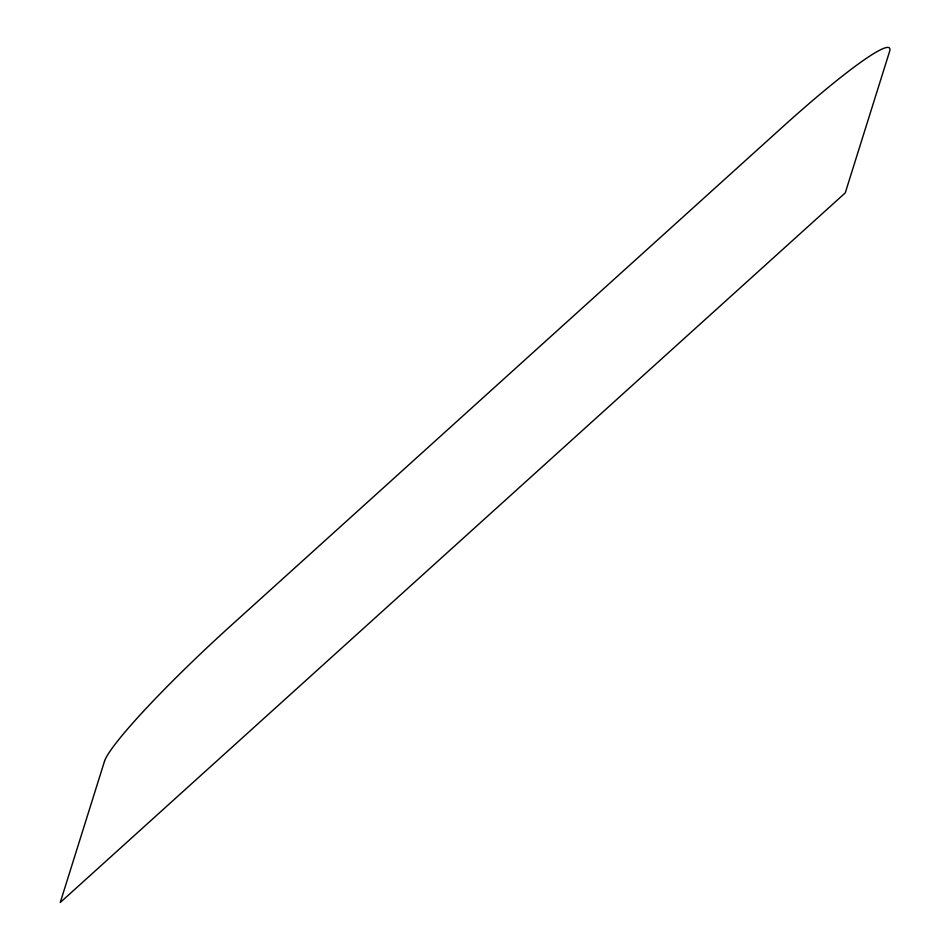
<?xml version="1.0" encoding="UTF-8"?>
<svg xmlns="http://www.w3.org/2000/svg" width="950" height="950" viewBox="0 0 950 950"><rect width="100%" height="100%" fill="white"/><g stroke="black" fill="none" stroke-linecap="round" stroke-linejoin="round"><path stroke-width="1.43" d="M104.524 761.211L60.254 902.5L845.251 192.898L889.533 51.621A159.078 15.58 -43.1 0 0 782.551 127.003L230.149 626.347A159.078 15.58 -43.1 0 0 104.524 761.211"/></g></svg>
